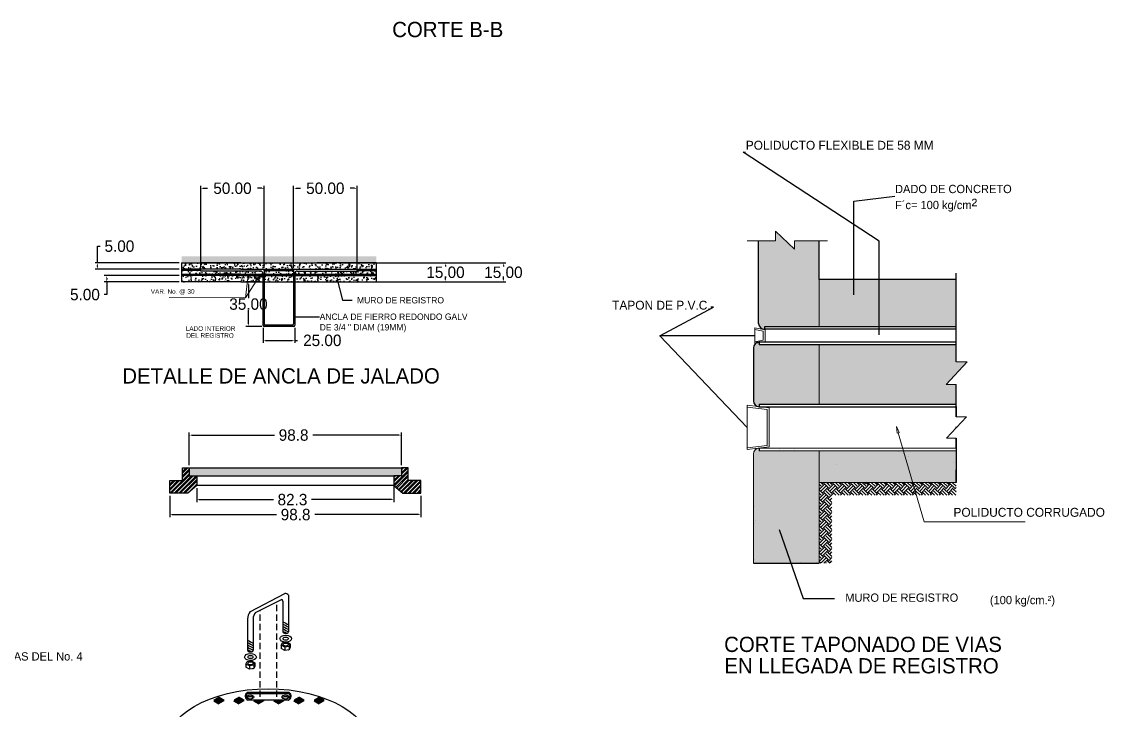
# Model space of a CAD drawing. Header units: centimetres. Extents: x 899 to 15869, y -2964 to 7534.
# Drawn here: x 13561 to 14413, y 5884 to 6425 of the extents above; entities that cross this region are included whole.
import ezdxf
from ezdxf.enums import TextEntityAlignment as Align

# ---------------------------------------------------------------- set-up
doc = ezdxf.new("R2010")
doc.units = ezdxf.units.CM
doc.header["$LTSCALE"] = 10
doc.header["$MEASUREMENT"] = 0
doc.linetypes.add('DASHED', pattern=[0.75, 0.5, -0.25])
doc.layers.get('0').update_dxf_attribs({"linetype": 'CONTINUOUS'})
doc.layers.get('DEFPOINTS').update_dxf_attribs({"color": 2, "linetype": 'CONTINUOUS'})
for name, color, linetype in [('CONCRETO', 7, 'CONTINUOUS'), ('DIM', 7, 'CONTINUOUS'), ('HERRAJE', 13, 'CONTINUOUS'), ('PUNTEADA', 7, 'DASHED'), ('REGISTRO', 1, 'CONTINUOUS'), ('TAPA', 120, 'CONTINUOUS'), ('TEXTOS', 7, 'CONTINUOUS'), ('TIERRA', 34, 'CONTINUOUS'), ('VARILLAS', 30, 'CONTINUOUS')]:
    doc.layers.add(name, color=color, linetype=linetype)
doc.styles.get("Standard").update_dxf_attribs({"font": ''})
doc.styles.get('Standard').set_extended_font_data('Zurich Ex BT')
doc.dimstyles.get("Standard").update_dxf_attribs({"dimtxt": 9, "dimasz": 2, "dimexe": 2, "dimexo": 2, "dimgap": 0.09, "dimtad": 0, "dimtih": 1, "dimtoh": 1, "dimzin": 0, "dimdsep": 46, "dimtxsty": 'Standard', "dimcen": 0.09, "dimadec": 0, "dimazin": 0, "dimtfac": 1, "dimtofl": 0, "dimtmove": 0, "dimatfit": 3, "dimfxl": 1, "dimtolj": 1, "dimtzin": 0, "dimarcsym": 0})
pattern_1 = [(45, (12323.276, 5769.752), (-1.767767, 1.767767), []), (45, (12323.276, 5771.002), (-1.767767, 1.767767), [])]

# ---------------------------------------------------------------- blocks, each defined once
blk = doc.blocks.new('_ClosedBlank')
at = {"color": 0, "linetype": 'ByBlock', "lineweight": -2}
for p, q in [((-1, 0.17), (0, 0)), ((-1, 0.17), (-1, -0.17)), ((0, 0), (-1, -0.17))]:
    blk.add_line(p, q, dxfattribs=at)
blk = doc.blocks.new('*D69')
at = {"layer": 'DEFPOINTS', "color": 0}
for p in [(13808.72, 6235.47), (13808.72, 6220.47), (13894.72, 6220.47)]:
    blk.add_point(p, dxfattribs=at)
at = {"layer": 'DIM', "color": 0, "lineweight": -2}
for p, q in [((13810.72, 6235.47), (13896.72, 6235.47)), ((13894.72, 6233.47), (13894.72, 6232.64)), ((13810.72, 6220.47), (13896.72, 6220.47)), ((13894.72, 6222.47), (13894.72, 6223.31))]:
    blk.add_line(p, q, dxfattribs=at)
at = {"layer": 'DIM', "color": 0}
for points in [[(13894.39, 6233.47), (13895.05, 6233.47), (13894.72, 6235.47)], [(13894.39, 6222.47), (13895.05, 6222.47), (13894.72, 6220.47)]]:
    blk.add_solid(points, dxfattribs=at)
at = {"layer": 'DIM', "color": 0, "insert": (13894.72, 6227.97), "char_height": 9, "attachment_point": 5}
blk.add_mtext('\\A1;15.00', dxfattribs=at)
blk = doc.blocks.new('*D70')
at = {"layer": 'DEFPOINTS', "color": 0}
for p in [(13808.72, 6235.47), (13808.72, 6220.47), (13940.29, 6220.47)]:
    blk.add_point(p, dxfattribs=at)
at = {"layer": 'DIM', "color": 0, "lineweight": -2}
for p, q in [((13810.72, 6235.47), (13942.29, 6235.47)), ((13940.29, 6233.47), (13940.29, 6232.64)), ((13810.72, 6220.47), (13942.29, 6220.47)), ((13940.29, 6222.47), (13940.29, 6223.31))]:
    blk.add_line(p, q, dxfattribs=at)
at = {"layer": 'DIM', "color": 0}
for points in [[(13939.96, 6233.47), (13940.63, 6233.47), (13940.29, 6235.47)], [(13939.96, 6222.47), (13940.63, 6222.47), (13940.29, 6220.47)]]:
    blk.add_solid(points, dxfattribs=at)
at = {"layer": 'DIM', "color": 0, "insert": (13940.29, 6227.97), "char_height": 9, "attachment_point": 5}
blk.add_mtext('\\A1;15.00', dxfattribs=at)
blk = doc.blocks.new('*D71')
at = {"layer": 'DEFPOINTS', "color": 0}
for p in [(13621.18, 6235.47), (13687.22, 6235.47), (13687.22, 6230.47)]:
    blk.add_point(p, dxfattribs=at)
at = {"layer": 'DIM', "color": 0, "lineweight": -2}
for p, q in [((13621.18, 6235.47), (13621.18, 6248.55)), ((13621.18, 6248.55), (13623.18, 6248.55)), ((13685.22, 6235.47), (13619.18, 6235.47)), ((13621.18, 6232.47), (13621.18, 6233.47)), ((13685.22, 6230.47), (13619.18, 6230.47))]:
    blk.add_line(p, q, dxfattribs=at)
at = {"layer": 'DIM', "color": 0}
for points in [[(13620.85, 6233.47), (13621.52, 6233.47), (13621.18, 6235.47)], [(13620.85, 6232.47), (13621.52, 6232.47), (13621.18, 6230.47)]]:
    blk.add_solid(points, dxfattribs=at)
at = {"layer": 'DIM', "color": 0, "insert": (13638.3, 6248.55), "char_height": 9, "attachment_point": 5}
blk.add_mtext('\\A1;5.00', dxfattribs=at)
blk = doc.blocks.new('*D72')
at = {"layer": 'DEFPOINTS', "color": 0}
for p in [(13687.22, 6225.47), (13628.33, 6220.47), (13687.22, 6220.47)]:
    blk.add_point(p, dxfattribs=at)
at = {"layer": 'DIM', "color": 0, "lineweight": -2}
for p, q in [((13685.22, 6225.47), (13626.33, 6225.47)), ((13685.22, 6220.47), (13626.33, 6220.47)), ((13628.33, 6223.47), (13628.33, 6222.47)), ((13628.33, 6220.47), (13628.33, 6210.47)), ((13628.33, 6210.47), (13626.33, 6210.47))]:
    blk.add_line(p, q, dxfattribs=at)
at = {"layer": 'DIM', "color": 0}
for points in [[(13627.99, 6223.47), (13628.66, 6223.47), (13628.33, 6225.47)], [(13627.99, 6222.47), (13628.66, 6222.47), (13628.33, 6220.47)]]:
    blk.add_solid(points, dxfattribs=at)
at = {"layer": 'DIM', "color": 0, "insert": (13611.21, 6210.47), "char_height": 9, "attachment_point": 5}
blk.add_mtext('\\A1;5.00', dxfattribs=at)
blk = doc.blocks.new('*D73')
at = {"layer": 'DEFPOINTS', "color": 0}
for p in [(13702.22, 6294.05), (13702.22, 6230.47), (13752.22, 6229.47)]:
    blk.add_point(p, dxfattribs=at)
at = {"layer": 'DIM', "color": 0, "lineweight": -2}
for p, q in [((13702.22, 6232.47), (13702.22, 6296.05)), ((13704.22, 6294.05), (13707.59, 6294.05)), ((13750.22, 6294.05), (13746.85, 6294.05)), ((13752.22, 6231.47), (13752.22, 6296.05))]:
    blk.add_line(p, q, dxfattribs=at)
at = {"layer": 'DIM', "color": 0}
for points in [[(13704.22, 6294.38), (13704.22, 6293.71), (13702.22, 6294.05)], [(13750.22, 6294.38), (13750.22, 6293.71), (13752.22, 6294.05)]]:
    blk.add_solid(points, dxfattribs=at)
at = {"layer": 'DIM', "color": 0, "insert": (13727.22, 6294.05), "char_height": 9, "attachment_point": 5}
blk.add_mtext('\\A1;50.00', dxfattribs=at)
blk = doc.blocks.new('*D74')
at = {"layer": 'DEFPOINTS', "color": 0}
for p in [(13775.22, 6294.05), (13775.22, 6229.47), (13825.22, 6228.97)]:
    blk.add_point(p, dxfattribs=at)
at = {"layer": 'DIM', "color": 0, "lineweight": -2}
for p, q in [((13775.22, 6231.47), (13775.22, 6296.05)), ((13777.22, 6294.05), (13780.59, 6294.05)), ((13823.22, 6294.05), (13819.85, 6294.05)), ((13825.22, 6230.97), (13825.22, 6296.05))]:
    blk.add_line(p, q, dxfattribs=at)
at = {"layer": 'DIM', "color": 0}
for points in [[(13777.22, 6294.38), (13777.22, 6293.71), (13775.22, 6294.05)], [(13823.22, 6294.38), (13823.22, 6293.71), (13825.22, 6294.05)]]:
    blk.add_solid(points, dxfattribs=at)
at = {"layer": 'DIM', "color": 0, "insert": (13800.22, 6294.05), "char_height": 9, "attachment_point": 5}
blk.add_mtext('\\A1;50.00', dxfattribs=at)
blk = doc.blocks.new('*D75')
at = {"layer": 'DEFPOINTS', "color": 0}
for p in [(13751.22, 6186.47), (13776.22, 6186.47), (13776.22, 6174.44)]:
    blk.add_point(p, dxfattribs=at)
at = {"layer": 'DIM', "color": 0, "lineweight": -2}
for p, q in [((13751.22, 6184.47), (13751.22, 6172.44)), ((13776.22, 6184.47), (13776.22, 6172.44)), ((13753.22, 6174.44), (13774.22, 6174.44)), ((13776.22, 6174.44), (13778.22, 6174.44))]:
    blk.add_line(p, q, dxfattribs=at)
at = {"layer": 'DIM', "color": 0}
for points in [[(13753.22, 6174.77), (13753.22, 6174.11), (13751.22, 6174.44)], [(13774.22, 6174.77), (13774.22, 6174.11), (13776.22, 6174.44)]]:
    blk.add_solid(points, dxfattribs=at)
at = {"layer": 'DIM', "color": 0, "insert": (13797.85, 6174.44), "char_height": 9, "attachment_point": 5}
blk.add_mtext('\\A1;25.00', dxfattribs=at)
blk = doc.blocks.new('*D76')
at = {"layer": 'DEFPOINTS', "color": 0}
for p in [(13751.22, 6220.47), (13739.78, 6185.47), (13752.22, 6185.47)]:
    blk.add_point(p, dxfattribs=at)
at = {"layer": 'DIM', "color": 0, "lineweight": -2}
for p, q in [((13749.22, 6220.47), (13737.78, 6220.47)), ((13739.78, 6218.47), (13739.78, 6207.64)), ((13739.78, 6187.47), (13739.78, 6198.31)), ((13750.22, 6185.47), (13737.78, 6185.47))]:
    blk.add_line(p, q, dxfattribs=at)
at = {"layer": 'DIM', "color": 0}
for points in [[(13739.45, 6218.47), (13740.11, 6218.47), (13739.78, 6220.47)], [(13739.45, 6187.47), (13740.11, 6187.47), (13739.78, 6185.47)]]:
    blk.add_solid(points, dxfattribs=at)
at = {"layer": 'DIM', "color": 0, "insert": (13739.78, 6202.97), "char_height": 9, "attachment_point": 5}
blk.add_mtext('\\A1;35.00', dxfattribs=at)
blk = doc.blocks.new('*D98')
at = {"layer": 'DEFPOINTS', "color": 0}
for p in [(13677.84, 6054.34), (13875.44, 6054.34), (13875.44, 6037.45)]:
    blk.add_point(p, dxfattribs=at)
at = {"layer": 'DIM', "color": 0, "lineweight": -2}
for p, q in [((13677.84, 6052.34), (13677.84, 6035.45)), ((13875.44, 6052.34), (13875.44, 6035.45)), ((13679.84, 6037.45), (13761.73, 6037.45)), ((13873.44, 6037.45), (13792, 6037.45))]:
    blk.add_line(p, q, dxfattribs=at)
at = {"layer": 'DIM', "color": 0}
for points in [[(13679.84, 6037.79), (13679.84, 6037.12), (13677.84, 6037.45)], [(13873.44, 6037.79), (13873.44, 6037.12), (13875.44, 6037.45)]]:
    blk.add_solid(points, dxfattribs=at)
at = {"layer": 'DIM', "color": 0, "insert": (13776.86, 6037.45), "char_height": 9, "attachment_point": 5}
blk.add_mtext('\\A1;98.8', dxfattribs=at)
blk = doc.blocks.new('*D99')
at = {"layer": 'DEFPOINTS', "color": 0}
for p in [(13854.14, 6064.14), (13699.14, 6060.34), (13854.14, 6049.24)]:
    blk.add_point(p, dxfattribs=at)
at = {"layer": 'DIM', "color": 0, "lineweight": -2}
for p, q in [((13854.14, 6062.14), (13854.14, 6047.24)), ((13699.14, 6058.34), (13699.14, 6047.24)), ((13701.14, 6049.24), (13759.36, 6049.24)), ((13852.14, 6049.24), (13789.4, 6049.24))]:
    blk.add_line(p, q, dxfattribs=at)
at = {"layer": 'DIM', "color": 0}
for points in [[(13701.14, 6049.57), (13701.14, 6048.9), (13699.14, 6049.24)], [(13852.14, 6049.57), (13852.14, 6048.9), (13854.14, 6049.24)]]:
    blk.add_solid(points, dxfattribs=at)
at = {"layer": 'DIM', "color": 0, "insert": (13774.38, 6049.24), "char_height": 9, "attachment_point": 5}
blk.add_mtext('\\A1;82.3', dxfattribs=at)
blk = doc.blocks.new('*D100')
at = {"layer": 'DEFPOINTS', "color": 0}
for p in [(13860.14, 6099.97), (13693.14, 6074.34), (13860.14, 6074.34)]:
    blk.add_point(p, dxfattribs=at)
at = {"layer": 'DIM', "color": 0, "lineweight": -2}
for p, q in [((13693.14, 6076.34), (13693.14, 6101.97)), ((13695.14, 6099.97), (13760.15, 6099.97)), ((13858.14, 6099.97), (13790.43, 6099.97)), ((13860.14, 6076.34), (13860.14, 6101.97))]:
    blk.add_line(p, q, dxfattribs=at)
at = {"layer": 'DIM', "color": 0}
for points in [[(13695.14, 6100.31), (13695.14, 6099.64), (13693.14, 6099.97)], [(13858.14, 6100.31), (13858.14, 6099.64), (13860.14, 6099.97)]]:
    blk.add_solid(points, dxfattribs=at)
at = {"layer": 'DIM', "color": 0, "insert": (13775.29, 6099.97), "char_height": 9, "attachment_point": 5}
blk.add_mtext('\\A1;98.8', dxfattribs=at)

msp = doc.modelspace()

# ---------------------------------------------------------------- hatches: boundary and pattern name
at = {"layer": 'CONCRETO'}
h = msp.add_hatch(dxfattribs=at)
h.set_pattern_fill('EARTH', color=256, scale=5, angle=45, style=0)
h.set_pattern_definition([(45, (7856.3314, 7514.402), (1e-16, 1.76776695), [1.25, -1.25]), (45, (7855.9999, 7514.7334), (1e-16, 1.76776695), [1.25, -1.25]), (45, (7855.6685, 7515.0649), (1e-16, 1.76776695), [1.25, -1.25]), (135, (7855.6685, 7515.2858), (-1.76776695, 2e-16), [1.25, -1.25]), (135, (7855.9999, 7515.6173), (-1.76776695, 2e-16), [1.25, -1.25]), (135, (7856.3314, 7515.9487), (-1.76776695, 2e-16), [1.25, -1.25])])
h.paths.add_polyline_path([(13840.216, 6240.473), (13793.716, 6240.473), (13776.216, 6240.473), (13751.216, 6240.473), (13733.716, 6240.473), (13687.216, 6240.473), (13687.216, 6235.473), (13733.716, 6235.473), (13751.216, 6235.473), (13776.216, 6235.473), (13793.716, 6235.473), (13840.216, 6235.473)])
at = {"layer": 'DIM'}
h = msp.add_hatch(dxfattribs=at)
h.set_pattern_fill('AR-SAND', color=256, style=0)
h.set_pattern_definition([(37.5, (-1955.2273, 8595.5998), (-0.06299336, 1.92682377), [0, -1.52, 0, -1.7, 0, -1.625]), (7.5, (-1955.2273, 8595.5998), (1.7697767, 2.82214607), [0, -0.82, 0, -1.37, 0, -0.525]), (327.5, (-1956.4573, 8595.5998), (3.11414186, 0.00565905), [0, -0.5, 0, -1.8, 0, -2.35]), (317.5, (-1956.4573, 8595.5998), (3.0061266, 0.87767556), [0, -0.25, 0, -1.18, 0, -1.35])])
h.paths.add_polyline_path([(14140.997, 6187.788, 0.4142136), (14145.577, 6183.208), (14145.577, 6185.208), (14188.633, 6185.208), (14188.633, 6222.283), (14188.193, 6222.283), (14188.193, 6252.709), (14169.154, 6252.709), (14169.154, 6246.15), (14154.194, 6260.345), (14154.194, 6252.709), (14140.997, 6252.709)])
h.paths.add_polyline_path([(14136.858, 6126.925, 0.3430585), (14140.309, 6122.486), (14141.438, 6122.345), (14141.438, 6124.345), (14188.633, 6124.345), (14188.633, 6171.048), (14141.358, 6171.048), (14141.358, 6172.669), (14138.694, 6172.176, 0.2387688), (14136.858, 6168.548)])
h.paths.add_polyline_path([(14141.445, 6087.734), (14141.445, 6089.728), (14140.285, 6089.585, 0.3411521), (14136.858, 6085.146), (14136.858, 5999.171), (14188.633, 5999.171), (14188.633, 6087.734)])
h = msp.add_hatch(dxfattribs=at)
h.set_pattern_fill('AR-CONC', color=256, style=0)
h.set_pattern_definition([(50, (-1955.2273, 8595.6), (7.1726018, -0.6275213), [0.75, -8.25]), (355, (-1955.227, 8595.6), (-1.3875133, 7.5219213), [0.6, -6.6]), (100.4514, (-1954.6296, 8595.5475), (5.7850938, 6.8943954), [0.637402, -7.011421]), (46.1842, (-1955.227, 8597.6), (10.6724105, -1.65519), [1.125, -12.375]), (96.6356, (-1954.338, 8597.462), (9.346627, 9.741179), [0.956103, -10.51713]), (351.1842, (-1955.227, 8597.6), (9.3466195, 9.741186), [0.9, -9.9]), (21, (-1954.2273, 8597.1), (5.9690705, -4.026189), [0.75, -8.25]), (326, (-1954.227, 8597.1), (2.4331533, 7.2515005), [0.6, -6.6]), (71.4514, (-1953.73, 8596.764), (8.4022263, 3.225305), [0.637402, -7.011421]), (37.5, (-1955.2273, 8595.5998), (0.12159855, 3.32893854), [0, -6.52, 0, -6.7, 0, -6.625]), (7.5, (-1955.2273, 8595.5998), (2.6306954, 3.9441171), [0, -3.82, 0, -6.37, 0, -2.525]), (327.5, (-1957.4573, 8595.5998), (5.33822436, -0.2255487), [0, -2.5, 0, -7.8, 0, -10.35]), (317.5, (-1958.4573, 8595.5998), (5.8318617, 1.0010498), [0, -3.25, 0, -5.18, 0, -7.35])])
h.paths.add_polyline_path([(14188.633, 6222.283), (14188.633, 6185.208), (14296.27, 6185.208), (14296.27, 6188.867), (14296.27, 6203.027), (14296.27, 6213.187), (14296.27, 6222.283)])
h.paths.add_polyline_path([(14296.27, 6124.345), (14296.27, 6139.774), (14288.354, 6139.774), (14304.885, 6157.508), (14296.27, 6157.508), (14296.27, 6171.048), (14188.633, 6171.048), (14188.633, 6124.345)])
h.paths.add_polyline_path([(14188.633, 6087.734), (14188.633, 6062.796), (14262.166, 6062.796), (14254.857, 6087.734)])
h.paths.add_polyline_path([(14254.857, 6087.734), (14262.166, 6062.796), (14296.27, 6062.796), (14296.27, 6072.796), (14296.27, 6076.255), (14296.27, 6087.734)])
at = {"layer": 'HERRAJE'}
h = msp.add_hatch(dxfattribs=at)
h.set_pattern_fill('STEEL', color=256, scale=20, style=0)
h.set_pattern_definition(pattern_1)
h.paths.add_polyline_path([(13687.842, 6064.335), (13677.842, 6064.335), (13677.842, 6054.335), (13692.142, 6054.335), (13699.142, 6060.335), (13699.142, 6067.935), (13693.142, 6067.935), (13693.142, 6074.335), (13687.842, 6074.335)])
h = msp.add_hatch(dxfattribs=at)
h.set_pattern_fill('STEEL', color=256, scale=20, style=0)
h.set_pattern_definition(pattern_1)
h.paths.add_polyline_path([(13865.442, 6064.335), (13865.442, 6074.335), (13860.142, 6074.335), (13860.142, 6067.935), (13854.142, 6067.935), (13854.142, 6060.335), (13861.142, 6054.335), (13875.442, 6054.335), (13875.442, 6064.335)])
h = msp.add_hatch(color=256, dxfattribs=at)
h.paths.add_polyline_path([(13762.105, 5897.471), (13748.905, 5897.471), (13748.905, 5896.426), (13762.105, 5896.426)])
edge = h.paths.add_edge_path(flags=17)
edge.add_ellipse((13768.884, 5894.053), major_axis=(2.769, 0), ratio=0.5773503, start_angle=338.877991, end_angle=561.122009)
edge.add_ellipse((13768.884, 5892.901), major_axis=(2.769, 0), ratio=0.5773503, start_angle=21.122009, end_angle=158.877991, ccw=False)
h.paths.add_polyline_path([(13771.715, 5897.471), (13762.105, 5897.471), (13762.105, 5896.426), (13771.715, 5896.426, -0.5593674), (13771.114, 5891.675, 0.674479)])
h.paths.add_polyline_path([(13738.808, 5896.426), (13748.905, 5896.426), (13748.905, 5897.471), (13738.808, 5897.471, 0.674479), (13739.409, 5891.675, -0.5593674)])
edge = h.paths.add_edge_path(flags=17)
edge.add_ellipse((13741.12, 5894.053), major_axis=(2.769, 0), ratio=0.5773503, start_angle=338.877991, end_angle=561.122009)
edge.add_ellipse((13741.12, 5892.901), major_axis=(2.769, 0), ratio=0.5773503, start_angle=21.122009, end_angle=158.877991, ccw=False)
at = {"layer": 'TAPA'}
h = msp.add_hatch(dxfattribs=at)
h.set_pattern_fill('DOTS', color=256, scale=20, style=0)
h.set_pattern_definition([(0, (10318.727, 1959.678), (0.625, 1.25), [0, -1.25])])
h.paths.add_polyline_path([(13693.142, 6074.335), (13693.142, 6067.935), (13699.142, 6067.935), (13854.142, 6067.935), (13860.142, 6067.935), (13860.142, 6074.335)])
for color, points in [(254, [(13716.619, 5894.449), (13712.523, 5892.084), (13716.619, 5889.72), (13720.714, 5892.084)]), (251, [(13720.714, 5890.785), (13720.714, 5892.084), (13716.619, 5889.72), (13712.523, 5892.084), (13712.523, 5890.785), (13716.619, 5888.421)]), (254, [(13732.382, 5894.449), (13728.286, 5892.084), (13732.382, 5889.72), (13736.477, 5892.084)]), (251, [(13736.477, 5890.785), (13736.477, 5892.084), (13732.382, 5889.72), (13728.286, 5892.084), (13728.286, 5890.785), (13732.382, 5888.421)]), (254, [(13779.671, 5894.449), (13775.575, 5892.084), (13779.671, 5889.72), (13783.766, 5892.084)]), (251, [(13783.766, 5890.785), (13783.766, 5892.084), (13779.671, 5889.72), (13775.575, 5892.084), (13775.575, 5890.785), (13779.671, 5888.421)]), (254, [(13795.434, 5894.449), (13791.338, 5892.084), (13795.434, 5889.72), (13799.529, 5892.084)]), (251, [(13799.529, 5890.785), (13799.529, 5892.084), (13795.434, 5889.72), (13791.338, 5892.084), (13791.338, 5890.785), (13795.434, 5888.421)]), (251, [(13744.757, 5891.675), (13744.049, 5891.675), (13744.049, 5890.785), (13748.145, 5888.421), (13752.24, 5890.785), (13752.24, 5891.675), (13751.532, 5891.675), (13748.145, 5889.72)]), (254, [(13751.532, 5891.675), (13744.757, 5891.675), (13748.145, 5889.72)]), (251, [(13768.003, 5891.675), (13767.295, 5891.675), (13763.908, 5889.72), (13760.52, 5891.675), (13759.812, 5891.675), (13759.812, 5890.785), (13763.908, 5888.421), (13768.003, 5890.785)]), (254, [(13767.295, 5891.675), (13760.52, 5891.675), (13763.908, 5889.72)])]:
    msp.add_hatch(color=color, dxfattribs=at).paths.add_polyline_path(points)
at = {"layer": 'TEXTOS'}
h = msp.add_hatch(dxfattribs=at)
h.set_pattern_fill('AR-CONC', color=256, angle=45, style=0)
h.set_pattern_definition([(95, (7856.3314, 7514.402), (5.51552, 4.628071), [0.75, -8.25]), (40, (7856.3314, 7514.402), (-6.299922, 4.3376815), [0.6, -6.6]), (145.4514, (7856.791, 7514.7876), (-0.784395, 8.965753), [0.637402, -7.011421]), (91.1842, (7854.917, 7515.816), (8.71693, 6.376138), [1.125, -12.375]), (141.6356, (7855.644, 7516.348), (-0.27899, 13.497117), [0.956103, -10.51713]), (36.1842, (7854.917, 7515.816), (-0.279, 13.497117), [0.9, -9.9]), (66, (7855.978, 7516.17), (7.067716, 1.373825), [0.75, -8.25]), (11, (7855.978, 7516.17), (-3.407086, 6.848084), [0.6, -6.6]), (116.4514, (7856.567, 7516.284), (3.660636, 8.221906), [0.637402, -7.011421]), (82.5, (7856.3314, 7514.402), (-2.2679319, 2.4398982), [0, -6.52, 0, -6.7, 0, -6.625]), (52.5, (7856.3314, 7514.402), (-0.9287294, 4.6490945), [0, -3.82, 0, -6.37, 0, -2.525]), (12.5, (7854.7545, 7512.825), (3.9341817, 3.6152076), [0, -2.5, 0, -7.8, 0, -10.35]), (2.5, (7854.0474, 7512.118), (3.4159, 4.831598), [0, -3.25, 0, -5.18, 0, -7.35])])
h.paths.add_polyline_path([(13840.216, 6235.473), (13793.716, 6235.473), (13776.216, 6235.473), (13751.216, 6235.473), (13733.716, 6235.473), (13687.216, 6235.473), (13687.216, 6230.473), (13733.716, 6230.473), (13751.216, 6230.473), (13776.216, 6230.473), (13793.716, 6230.473), (13825.216, 6230.473), (13840.216, 6230.473)])
h.paths.add_polyline_path([(13749.216, 6228.973), (13702.216, 6228.973), (13702.216, 6229.473), (13687.216, 6229.473), (13687.216, 6226.473), (13733.716, 6226.473), (13751.216, 6226.473), (13751.216, 6226.973, 0.4142136)])
h.paths.add_polyline_path([(13775.216, 6229.473), (13752.216, 6229.473), (13752.216, 6226.473), (13775.216, 6226.473)])
h.paths.add_polyline_path([(13840.216, 6229.473), (13825.216, 6229.473), (13825.216, 6228.973), (13778.216, 6228.973, 0.4142136), (13776.216, 6226.973), (13776.216, 6226.473), (13793.716, 6226.473), (13840.216, 6226.473)])
h.paths.add_polyline_path([(13739.218, 6223.683), (13738.75, 6223.82), (13739.546, 6225.473), (13733.716, 6225.473), (13721.667, 6225.473, -0.0580288), (13721.694, 6225.237, -1), (13719.639, 6225.237, -0.0580288), (13719.667, 6225.473), (13687.216, 6225.473), (13687.216, 6220.473), (13733.716, 6220.473), (13738.859, 6220.473)])
h.paths.add_polyline_path([(13746.372, 6223.335, -0.3693567), (13745.504, 6224.35, -1), (13747.559, 6224.35, -0.3986622), (13746.586, 6223.324), (13746.31, 6221.004), (13745.845, 6221.14), (13745.418, 6220.473), (13751.216, 6220.473), (13751.216, 6225.473), (13739.909, 6225.473), (13739.679, 6223.548), (13739.218, 6223.683), (13738.859, 6220.473), (13745.418, 6220.473), (13745.845, 6221.14), (13745.38, 6221.275)])
h.paths.add_polyline_path([(13775.216, 6225.473), (13752.216, 6225.473), (13752.216, 6220.473), (13775.216, 6220.473)])
h.paths.add_polyline_path([(13840.216, 6225.473), (13793.716, 6225.473), (13776.216, 6225.473), (13776.216, 6220.473), (13793.716, 6220.473), (13840.216, 6220.473)])
edge = h.paths.add_edge_path()
edge.add_line((13687.216, 6240.473), (13687.216, 6220.473))
at = {"layer": 'TIERRA'}
h = msp.add_hatch(dxfattribs=at)
h.set_pattern_fill('EARTH', color=256, scale=20, angle=45, style=0)
h.set_pattern_definition([(45, (3280.857, 8628.768), (4e-16, 7.0710678), [5, -5]), (45, (3279.5314, 8630.094), (4e-16, 7.0710678), [5, -5]), (45, (3278.2056, 8631.4197), (4e-16, 7.0710678), [5, -5]), (135, (3278.2056, 8632.3035), (-7.0710678, 9e-16), [5, -5]), (135, (3279.5314, 8633.6294), (-7.0710678, 9e-16), [5, -5]), (135, (3280.857, 8634.955), (-7.0710678, 9e-16), [5, -5])])
h.paths.add_polyline_path([(14198.633, 6052.796), (14226.537, 6052.796), (14225.14, 6061.719), (14224.063, 6062.796), (14188.633, 6062.796), (14188.633, 5999.171), (14198.633, 5999.171)])
h.paths.add_polyline_path([(14262.166, 6062.796), (14224.971, 6062.796), (14226.537, 6052.796), (14265.098, 6052.796)])
h.paths.add_polyline_path([(14296.27, 6062.796), (14262.166, 6062.796), (14265.098, 6052.796), (14296.27, 6052.796)])

# ---------------------------------------------------------------- linework, layer by layer
at = {"color": 251}
for p, q in [((13741.363, 5961.308), (13768.426, 5975.474)), ((13745.355, 5960.42), (13765.715, 5970.632)), ((13766.909, 5969.444), (13766.909, 5945.287)), ((13771.345, 5974.088), (13771.345, 5945.287)), ((13739.145, 5955.369), (13739.145, 5930.801)), ((13743.581, 5955.369), (13743.581, 5930.801)), ((13743.812, 5897.471), (13743.806, 5897.475))]:
    msp.add_line(p, q, dxfattribs=at)
for p, q in [((13765.563, 5934.799), (13766.534, 5936.794)), ((13768.265, 5933.24), (13765.563, 5934.799)), ((13765.563, 5934.799), (13765.563, 5932.233)), ((13766.534, 5936.794), (13769.989, 5937.355)), ((13769.989, 5937.355), (13772.691, 5935.795)), ((13772.691, 5935.795), (13771.72, 5933.8)), ((13772.691, 5935.795), (13772.691, 5933.229)), ((13768.265, 5930.673), (13765.563, 5932.233)), ((13771.72, 5933.8), (13768.265, 5933.24)), ((13768.265, 5933.24), (13768.265, 5930.673)), ((13771.72, 5931.234), (13768.265, 5930.673)), ((13771.72, 5933.8), (13771.72, 5931.234)), ((13772.691, 5933.229), (13771.72, 5931.234)), ((13737.799, 5919.99), (13738.77, 5921.985)), ((13740.501, 5918.431), (13737.799, 5919.99)), ((13737.799, 5919.99), (13737.799, 5917.424)), ((13740.501, 5915.864), (13737.799, 5917.424)), ((13738.77, 5921.985), (13742.225, 5922.546)), ((13743.956, 5918.991), (13740.501, 5918.431)), ((13740.501, 5918.431), (13740.501, 5915.864)), ((13742.225, 5922.546), (13744.927, 5920.986)), ((13744.927, 5920.986), (13743.956, 5918.991)), ((13743.956, 5918.991), (13743.956, 5916.425)), ((13744.927, 5918.42), (13743.956, 5916.425)), ((13744.927, 5920.986), (13744.927, 5918.42)), ((13743.956, 5916.425), (13740.501, 5915.864))]:
    msp.add_line(p, q)
for centre, radius, start, end in [((13765.664, 5969.386), 1.246, 2.648809, 87.680074), ((13768.595, 5972.063), 3.415, 36.368499, 92.840805), ((13748.057, 5955.592), 8.914, 140.118342, 181.434483), ((13749.699, 5956.057), 6.157, 134.880605, 186.417142)]:
    msp.add_arc(centre, radius, start, end, dxfattribs=at)
for centre, radius, start, end in [((13740.279, 5894.695), 3.142, 117.921515, 253.916873), ((13740.567, 5894.235), 2.81, 128.766098, 245.65101), ((13770.243, 5894.695), 3.142, 286.083127, 62.078485), ((13769.955, 5894.235), 2.81, 294.34899, 51.233902)]:
    msp.add_arc(centre, radius, start, end)
for centre, major_axis, start_param, end_param in [((13769.21, 5953.788), (-6.907, 3.748), 1.345493, 1.9950646), ((13769.127, 5951.987), (-6.907, 3.748), 1.3581844, 2.007702), ((13769.044, 5950.186), (-6.907, 3.748), 1.3708218, 2.0203934), ((13768.96, 5948.385), (-6.907, 3.748), 1.3834078, 2.0331415), ((13768.877, 5946.584), (-6.907, 3.748), 1.3959452, 1.870531), ((13741.447, 5939.302), (-6.907, 3.748), 1.345493, 1.9950646), ((13741.363, 5937.501), (-6.907, 3.748), 1.3581844, 2.007702), ((13741.28, 5935.7), (-6.907, 3.748), 1.3708218, 2.0203934), ((13741.196, 5933.899), (-6.907, 3.748), 1.3834078, 2.0331415), ((13741.113, 5932.098), (-6.907, 3.748), 1.3959452, 1.870531), ((13769.236, 5933.133), (-4.531, 2.459), 2.0781028, 2.1335053), ((13741.473, 5918.324), (-4.531, 2.459), 2.0781028, 2.1335053)]:
    msp.add_ellipse(centre, major_axis=major_axis, ratio=0.2075274, start_param=start_param, end_param=end_param)
for centre in [(13769.127, 5945.287), (13741.363, 5930.801)]:
    msp.add_ellipse(centre, major_axis=(-2.218, 0), ratio=0.5773503, start_param=0, end_param=3.1415927, dxfattribs=at)
for centre, major_axis in [((13769.127, 5939.955), (-4.628, 0)), ((13769.127, 5939.955), (-2.095, 0)), ((13769.127, 5935.297), (-2.095, 0)), ((13769.127, 5935.297), (-2.095, 0)), ((13769.127, 5935.297), (-2.095, 0)), ((13741.363, 5925.469), (-4.628, 0)), ((13741.363, 5925.469), (-2.095, 0)), ((13741.363, 5920.488), (-2.095, 0)), ((13741.363, 5920.488), (-2.095, 0)), ((13741.363, 5920.488), (-2.095, 0)), ((13741.12, 5894.053), (2.769, 0)), ((13768.884, 5894.053), (2.769, 0))]:
    msp.add_ellipse(centre, major_axis=major_axis, ratio=0.5773503)
at = {"extrusion": (0, 0, -1)}
for centre in [(13741.12, 5892.901), (13768.884, 5892.901)]:
    msp.add_ellipse(centre, major_axis=(2.769, 0), ratio=0.5773503, start_param=3.5102412, end_param=5.9145367, dxfattribs=at)
at = {"layer": 'DIM', "lineweight": 5}
for p, q in [((14296.27, 6221.171), (14296.27, 6163.508)), ((14296.27, 6139.774), (14296.27, 6114.343))]:
    msp.add_line(p, q, dxfattribs=at)
at = {"layer": 'HERRAJE'}
for p, q in [((13693.142, 6074.335), (13860.142, 6074.335)), ((13699.142, 6067.935), (13854.142, 6067.935)), ((13854.142, 6060.335), (13699.142, 6060.335)), ((13771.715, 5897.471), (13738.808, 5897.471)), ((13771.715, 5896.426), (13738.808, 5896.426)), ((13771.114, 5891.675), (13739.409, 5891.675))]:
    msp.add_line(p, q, dxfattribs=at)
for points in [[(13677.842, 6064.335), (13687.842, 6064.335), (13687.842, 6074.335), (13693.142, 6074.335), (13693.142, 6067.935), (13699.142, 6067.935), (13699.142, 6060.335), (13692.142, 6054.335), (13677.842, 6054.335)], [(13860.142, 6074.335), (13860.142, 6067.935), (13854.142, 6067.935), (13854.142, 6060.335), (13861.142, 6054.335), (13875.442, 6054.335), (13875.442, 6064.335), (13865.442, 6064.335), (13865.442, 6074.335)]]:
    msp.add_lwpolyline(points, close=True, dxfattribs=at)
at = {"layer": 'PUNTEADA'}
for p, q in [((13762.105, 5894.053), (13762.105, 5968.821)), ((13748.905, 5894.053), (13748.905, 5962.201))]:
    msp.add_line(p, q, dxfattribs=at)
at = {"layer": 'REGISTRO', "lineweight": 5}
for p, q in [((14154.194, 6252.709), (14154.194, 6260.345)), ((14154.194, 6260.345), (14169.154, 6246.15)), ((14132.02, 6252.709), (14154.194, 6252.709)), ((14169.154, 6246.15), (14169.154, 6252.709)), ((14169.154, 6252.709), (14195.232, 6252.709)), ((14188.633, 6222.283), (14188.633, 6185.208)), ((14138.011, 6172.049), (14138.011, 6184.314)), ((14146.018, 6182.831), (14138.011, 6184.314)), ((14144.641, 6181.686), (14138.011, 6182.915)), ((14144.641, 6181.686), (14144.641, 6174.677)), ((14146.018, 6182.831), (14146.018, 6173.532)), ((14144.641, 6174.677), (14138.011, 6173.449)), ((14146.018, 6173.532), (14138.011, 6172.049)), ((14188.633, 6171.048), (14188.633, 6124.345)), ((14304.885, 6157.508), (14288.354, 6139.774)), ((14296.27, 6157.508), (14304.885, 6157.508)), ((14288.354, 6139.774), (14296.27, 6139.774)), ((14147.763, 6120.154), (14131.93, 6122.002)), ((14131.938, 6088.551), (14131.959, 6123.531)), ((14149.14, 6121.381), (14131.952, 6123.531)), ((14147.753, 6120.155), (14147.753, 6091.91)), ((14147.753, 6091.814), (14147.753, 6120.155)), ((14149.129, 6121.383), (14149.129, 6090.68)), ((14304.435, 6114.343), (14288.768, 6097.536)), ((14296.27, 6114.343), (14304.435, 6114.343)), ((14288.768, 6097.536), (14296.27, 6097.536)), ((14147.753, 6091.91), (14131.918, 6090.08)), ((14149.129, 6090.68), (14131.938, 6088.551)), ((14141.445, 6089.734), (14296.27, 6089.734)), ((14141.445, 6087.734), (14296.27, 6087.734)), ((14188.633, 6087.734), (14188.633, 5999.171)), ((14136.858, 6085.146), (14136.858, 5999.171)), ((14188.633, 6062.796), (14296.27, 6062.796))]:
    msp.add_line(p, q, dxfattribs=at)
at = {"layer": 'REGISTRO'}
for p, q in [((14140.997, 6187.788), (14140.997, 6252.703)), ((14188.193, 6252.703), (14188.193, 6222.283)), ((13687.216, 6235.473), (13733.716, 6235.473)), ((13687.216, 6235.473), (13687.216, 6220.473)), ((13840.216, 6235.473), (13840.216, 6220.473)), ((13733.716, 6230.473), (13687.216, 6230.473)), ((13702.216, 6229.473), (13687.216, 6229.473)), ((13687.216, 6226.473), (13733.716, 6226.473)), ((13733.716, 6225.473), (13687.216, 6225.473)), ((13749.216, 6228.973), (13702.216, 6228.973)), ((13733.716, 6230.473), (13751.216, 6230.473)), ((13733.716, 6226.473), (13751.216, 6226.473)), ((13733.716, 6225.473), (13751.216, 6225.473)), ((13751.216, 6230.473), (13776.216, 6230.473)), ((13751.216, 6226.973), (13751.216, 6186.473)), ((13752.216, 6229.473), (13752.216, 6187.473)), ((13752.216, 6229.473), (13775.216, 6229.473)), ((13752.216, 6226.473), (13775.216, 6226.473)), ((13752.216, 6225.473), (13775.216, 6225.473)), ((13775.216, 6229.473), (13775.216, 6187.473)), ((13776.216, 6230.473), (13793.716, 6230.473)), ((13776.216, 6226.973), (13776.216, 6186.473)), ((13776.216, 6226.473), (13793.716, 6226.473)), ((13776.216, 6225.473), (13793.716, 6225.473)), ((13778.216, 6228.973), (13825.216, 6228.973)), ((13793.716, 6230.473), (13825.216, 6230.473)), ((13793.716, 6226.473), (13840.216, 6226.473)), ((13793.716, 6225.473), (13840.216, 6225.473)), ((13825.216, 6228.973), (13825.216, 6230.473)), ((13825.216, 6230.473), (13840.216, 6230.473)), ((13825.216, 6229.473), (13840.216, 6229.473)), ((14296.27, 6213.187), (14296.27, 6227.347)), ((13733.716, 6220.473), (13687.216, 6220.473)), ((13733.716, 6220.473), (13751.216, 6220.473)), ((13751.216, 6220.473), (13776.216, 6220.473)), ((13776.216, 6220.473), (13793.716, 6220.473)), ((13793.716, 6220.473), (13840.216, 6220.473)), ((14296.27, 6222.283), (14188.193, 6222.283)), ((14296.27, 6203.027), (14296.27, 6213.187)), ((14296.27, 6188.867), (14296.27, 6203.027)), ((13775.216, 6185.473), (13752.216, 6185.473)), ((13774.216, 6186.473), (13753.216, 6186.473)), ((14296.27, 6185.208), (14145.577, 6185.208)), ((14296.27, 6183.208), (14145.577, 6183.208)), ((14296.27, 6157.508), (14296.27, 6188.867)), ((14296.27, 6173.048), (14141.358, 6173.048)), ((14136.858, 6168.548), (14136.858, 6126.925)), ((14296.27, 6171.048), (14141.358, 6171.048)), ((14296.27, 6123.094), (14296.27, 6139.774)), ((14141.438, 6124.345), (14296.27, 6124.345)), ((14141.438, 6122.345), (14296.27, 6122.345)), ((14296.27, 6114.343), (14296.27, 6123.094)), ((14296.27, 6089.734), (14296.27, 6097.536)), ((14296.27, 6089.734), (14296.27, 6076.255)), ((14136.858, 5999.171), (14188.633, 5999.171))]:
    msp.add_line(p, q, dxfattribs=at)
for centre, radius, start, end in [((13749.216, 6226.973), 2, 0, 90), ((13751.216, 6229.473), 1, 0, 90), ((13776.216, 6229.473), 1, 90, 180), ((13778.216, 6226.973), 2, 90, 180), ((14145.577, 6187.788), 4.58, 180, 270), ((14141.358, 6168.548), 4.5, 90, 180), ((14141.438, 6126.925), 4.58, 180, 270)]:
    msp.add_arc(centre, radius, start, end, dxfattribs=at)
at = {"layer": 'REGISTRO', "lineweight": 5}
msp.add_arc((14141.445, 6085.146), 4.587, 90, 180, dxfattribs=at)
at = {"layer": 'TAPA', "color": 251}
for p, q in [((13716.619, 5888.421), (13712.523, 5890.785)), ((13732.382, 5888.421), (13728.286, 5890.785)), ((13748.145, 5888.421), (13744.049, 5890.785)), ((13763.908, 5888.421), (13759.812, 5890.785)), ((13779.671, 5888.421), (13775.575, 5890.785)), ((13795.434, 5888.421), (13791.338, 5890.785))]:
    msp.add_line(p, q, dxfattribs=at)
at = {"layer": 'TAPA'}
msp.add_ellipse((13755.245, 5853.031), major_axis=(-82.3, 0), ratio=0.5773503, dxfattribs=at)
at = {"layer": 'TEXTOS'}
for p, q in [((13733.716, 6235.473), (13702.216, 6235.473)), ((13733.716, 6235.473), (13751.216, 6235.473)), ((13751.216, 6235.473), (13776.216, 6235.473)), ((13776.216, 6235.473), (13793.716, 6235.473)), ((13793.716, 6235.473), (13808.716, 6235.473)), ((13840.216, 6235.473), (13793.716, 6235.473)), ((13702.216, 6228.973), (13702.216, 6230.473)), ((13733.716, 6230.473), (13718.716, 6230.473)), ((13733.716, 6230.473), (13718.716, 6230.473)), ((13733.716, 6226.473), (13718.716, 6226.473)), ((13733.716, 6226.473), (13751.216, 6226.473)), ((14145.577, 6185.208), (14145.577, 6183.208)), ((14141.358, 6173.048), (14141.358, 6171.048)), ((14141.438, 6124.345), (14141.438, 6122.345)), ((14296.27, 6122.515), (14296.27, 6114.343)), ((14296.27, 6106.414), (14296.27, 6105.584)), ((14296.27, 6105.584), (14296.27, 6106.414)), ((14296.27, 6097.536), (14296.27, 6088.915)), ((14141.445, 6089.734), (14141.445, 6087.734)), ((14157.2, 6088.771), (14157.2, 6088.771)), ((14169.054, 6088.508), (14169.054, 6088.508)), ((14188.492, 6086.264), (14188.492, 6086.264)), ((14250.72, 6086.812), (14250.72, 6086.812)), ((14255.006, 6085.509), (14255.006, 6085.509)), ((14256.626, 6080.828), (14256.626, 6080.828)), ((14256.758, 6081.712), (14256.758, 6081.712)), ((14258.461, 6083.308), (14258.461, 6083.308)), ((14137.145, 6071.86), (14137.145, 6071.86)), ((14188.759, 6078.655), (14188.759, 6078.655)), ((14202.164, 6076.805), (14202.164, 6076.805)), ((14294.044, 6078.392), (14294.044, 6078.392)), ((14296.27, 6076.255), (14296.27, 6062.796)), ((14296.27, 6062.796), (14296.27, 6072.796)), ((14136.936, 6065.938), (14136.936, 6065.938)), ((14195.895, 6061.77), (14194.869, 6062.796)), ((14225.089, 6061.77), (14224.063, 6062.796)), ((14137.153, 6056.543), (14137.153, 6056.543)), ((14296.27, 6055.06), (14296.251, 6055.08)), ((14137.994, 6043.998), (14137.994, 6043.998)), ((14137.934, 6030.702), (14137.934, 6030.702)), ((14138.622, 6033.027), (14138.622, 6033.027)), ((14137.898, 6002.504), (14137.898, 6002.504)), ((14137.038, 6001.111), (14137.038, 6001.111)), ((14174.035, 6000.087), (14174.035, 6000.087)), ((14186.3, 5999.734), (14186.3, 5999.734)), ((14188.484, 6001.99), (14188.484, 6001.99))]:
    msp.add_line(p, q, dxfattribs=at)
at = {"layer": 'TEXTOS', "lineweight": 5}
for points in [[(13739.22, 6223.696), (13737.471, 6208.06), (13677.544, 6208.252)], [(13745.845, 6221.14), (13737.471, 6208.06)], [(14250.722, 6101.839), (14271.275, 6031.72), (14350.644, 6031.72)]]:
    msp.add_lwpolyline(points, dxfattribs=at)
at = {"layer": 'TEXTOS'}
msp.add_circle((13746.532, 6224.35), 2, dxfattribs=at)
for centre, start, end in [((13752.216, 6186.473), 180, 270), ((13753.216, 6187.473), 180, 270), ((13774.216, 6187.473), 270, 0), ((13775.216, 6186.473), 270, 0)]:
    msp.add_arc(centre, 1, start, end, dxfattribs=at)
at = {"layer": 'VARILLAS', "lineweight": 5}
for centre in [(13720.667, 6225.237), (13746.532, 6224.35)]:
    msp.add_circle(centre, 1.028, dxfattribs=at)

# ---------------------------------------------------------------- block references
at = {"layer": 'TEXTOS', "lineweight": 5}
for p, xscale, yscale, zscale, rotation in [((13740.028, 6226.473), 2.905008285934399, 2.905008285910299, 2.905008285906554, 73.74148193234548), ((13746.658, 6223.929), 2.905008285934399, 2.905008285910299, 2.905008285906554, 73.74148193234548), ((14249.263, 6106.817), 5.187389249252457, 5.187389249247644, 5.187389249240047, 106.336605707166)]:
    msp.add_blockref('_ClosedBlank', p, dxfattribs=dict(at, xscale=xscale, yscale=yscale, zscale=zscale, rotation=rotation))

# ---------------------------------------------------------------- texts
for s, height, p in [('CORTE B-B', 12, (13852.823, 6412.94)), ('VAR. No. @ 30', 3.63126, (13663.008, 6211.123)), ('MURO DE REGISTRO', 6.5, (14209.099, 5968.917))]:
    msp.add_text(s, height=height, dxfattribs=at).set_placement(p)
for s, height, p in [('LADO INTERIOR', 3.63126, (13710, 6183.789)), ('DEL REGISTRO', 3.63126, (13709.57, 6178.342)), ('POLIDUCTO CORRUGADO', 7, (14353.732, 6039.276)), ('CORTE TAPONADO DE VIAS', 12, (14223.068, 5935.443)), (' VARILLAS DEL No. 4', 6.5, (13566.106, 5925.991)), ('EN LLEGADA DE REGISTRO', 12, (14221.853, 5918.609))]:
    msp.add_text(s, height=height, dxfattribs=at).set_placement(p, align=Align.MIDDLE_CENTER)
msp.add_text('DETALLE DE ANCLA DE JALADO', height=12, dxfattribs=at).set_placement((13765.397, 6140.548), align=Align.CENTER)
at = {"layer": 'TEXTOS'}
msp.add_text('(100 kg/cm.²)', height=6.5, dxfattribs=at).set_placement((14322.825, 5967.028))
at = {"layer": 'TEXTOS', "attachment_point": 1}
for s, insert, char_height, width in [('\\A1;POLIDUCTO FLEXIBLE DE 58 MM', (14130.841, 6331.423), 7, 483.84675), ('\\A1;DADO DE CONCRETO \\PF´c= 100 kg/cm{\\A0;\\H1.5385x;²}', (14248.241, 6296.781), 6.5, 240.70162), ('\\A1;  MURO DE REGISTRO', (13821.492, 6208.541), 5, 148.68919), ('\\A1;ANCLA DE FIERRO REDONDO GALV\\PDE 3/4 " DIAM (19MM)', (13795.801, 6195.605), 5, 159.981)]:
    msp.add_mtext(s, dxfattribs=dict(at, insert=insert, char_height=char_height, width=width))
at = {"layer": 'TEXTOS', "insert": (14103.267, 6205.643), "char_height": 7, "attachment_point": 3}
msp.add_mtext('TAPON DE P.V.C.', dxfattribs=at)

# ---------------------------------------------------------------- dimensions: what is measured, and where the dimension line sits
at = {"layer": 'DIM'}
dim = msp.add_linear_dim(base=(13702.216, 6294.048), p1=(13752.216, 6229.473), p2=(13702.216, 6230.473), dimstyle='Standard', dxfattribs=at)
dim.commit()
dim.dimension.update_dxf_attribs({"geometry": '*D73', "text_midpoint": (13727.216, 6294.048), "dimtype": 160})
for base, p1, p2, picture, middle in [((13775.216, 6294.048), (13825.216, 6228.973), (13775.216, 6229.473), '*D74', (13800.216, 6294.048)), ((13776.216, 6174.439), (13751.216, 6186.473), (13776.216, 6186.473), '*D75', (13797.853, 6174.439))]:
    dim = msp.add_linear_dim(base=base, p1=p1, p2=p2, dimstyle='Standard', dxfattribs=at)
    dim.commit()
    dim.dimension.update_dxf_attribs({"geometry": picture, "text_midpoint": middle})
for base, p1, p2, picture, middle in [((13621.183, 6235.473), (13687.216, 6230.473), (13687.216, 6235.473), '*D71', (13638.301, 6248.551)), ((13628.328, 6220.473), (13687.216, 6225.473), (13687.216, 6220.473), '*D72', (13611.21, 6210.471))]:
    dim = msp.add_linear_dim(base=base, p1=p1, p2=p2, angle=90, dimstyle='Standard', dxfattribs=at)
    dim.commit()
    dim.dimension.update_dxf_attribs({"geometry": picture, "text_midpoint": middle, "dimtype": 160})
for base, p1, p2, picture, middle in [((13894.721, 6220.473), (13808.716, 6235.473), (13808.716, 6220.473), '*D69', (13894.721, 6227.973)), ((13940.292, 6220.473), (13808.716, 6235.473), (13808.716, 6220.473), '*D70', (13940.292, 6227.973)), ((13739.78, 6185.473), (13751.216, 6220.473), (13752.216, 6185.473), '*D76', (13739.78, 6202.973))]:
    dim = msp.add_linear_dim(base=base, p1=p1, p2=p2, angle=90, dimstyle='Standard', dxfattribs=at)
    dim.commit()
    dim.dimension.update_dxf_attribs({"geometry": picture, "text_midpoint": middle})
for base, p1, p2, text, picture, middle in [((13860.142, 6099.974), (13693.142, 6074.335), (13860.142, 6074.335), '98.8', '*D100', (13775.289, 6099.974)), ((13854.142, 6049.236), (13699.142, 6060.335), (13854.142, 6064.135), '82.3', '*D99', (13774.379, 6049.236)), ((13875.442, 6037.454), (13677.842, 6054.335), (13875.442, 6054.335), '98.8', '*D98', (13776.862, 6037.454))]:
    dim = msp.add_linear_dim(base=base, p1=p1, p2=p2, text=text, dimstyle='Standard', dxfattribs=at)
    dim.commit()
    dim.dimension.update_dxf_attribs({"geometry": picture, "text_midpoint": middle, "dimtype": 160})

# ---------------------------------------------------------------- leaders
at = {"layer": 'TEXTOS', "annotation_type": 0, "has_hookline": 1}
for points, hookline_direction in [([(14235.778, 6178.819), (14235.778, 6252.374), (14128.751, 6322.423), (14130.751, 6322.423)], 0), ([(14215.757, 6210.293), (14215.757, 6284.029), (14248.151, 6287.781)], 0), ([(14138.011, 6178.182), (14063.303, 6178.182), (14105.357, 6200.643), (14103.357, 6200.643)], 1)]:
    msp.add_leader(points, dimstyle='Standard', override={"dimgap": 0.09, "dimtad": 0}, dxfattribs=dict(at, hookline_direction=hookline_direction))
at = {"layer": 'TEXTOS', "annotation_type": 0, "has_hookline": 1, "hookline_direction": 0}
for points, text_width in [([(13809.255, 6223.354), (13813.754, 6206.041), (13821.402, 6206.041)], 83.095), ([(13776.324, 6193.105), (13795.711, 6193.105)], 131.667)]:
    msp.add_leader(points, dimstyle='Standard', override={"dimgap": 0.09, "dimtad": 0}, dxfattribs=dict(at, text_width=text_width))
at = {"layer": 'TEXTOS'}
for points in [[(14131.949, 6106.041), (14063.303, 6178.182)], [(14157.147, 6025.712), (14175.882, 5971.536), (14200.533, 5971.536)]]:
    msp.add_leader(points, dimstyle='Standard', override={"dimgap": 0.09, "dimtad": 0}, dxfattribs=at)

doc.saveas('drawing.dxf')
